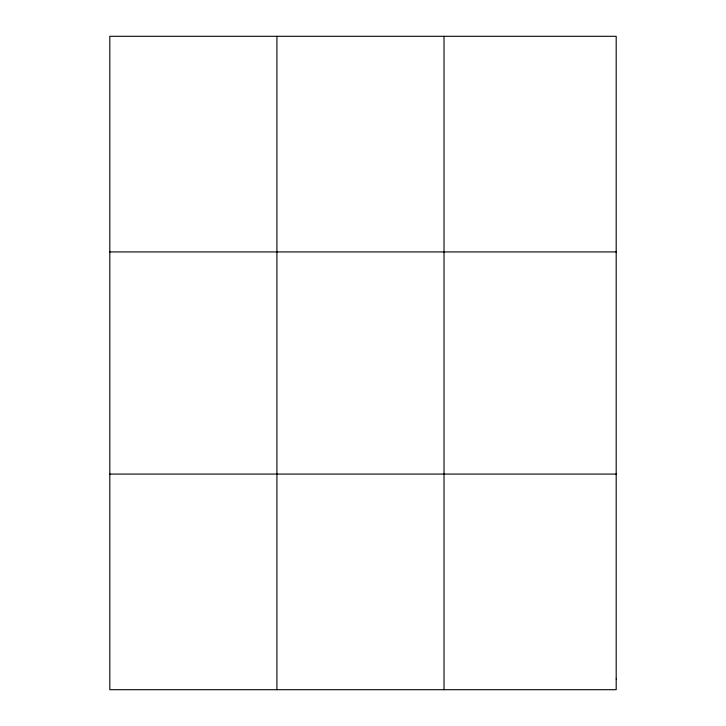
<?xml version="1.0" encoding="UTF-8"?>
<svg xmlns="http://www.w3.org/2000/svg" width="726" height="726" viewBox="0 0 726 726"><rect width="100%" height="100%" fill="white"/><g stroke="black" fill="none" stroke-linecap="round" stroke-linejoin="round"><path stroke-width="1.09" d="M276.915 36.3L276.915 689.7M444.022 36.3L444.022 689.7M109.807 251.922L616.192 251.922M109.807 474.078L616.192 474.078M616.192 678.919L616.192 689.7L109.807 689.7L109.807 36.3L616.192 36.3L616.192 678.919"/></g></svg>
